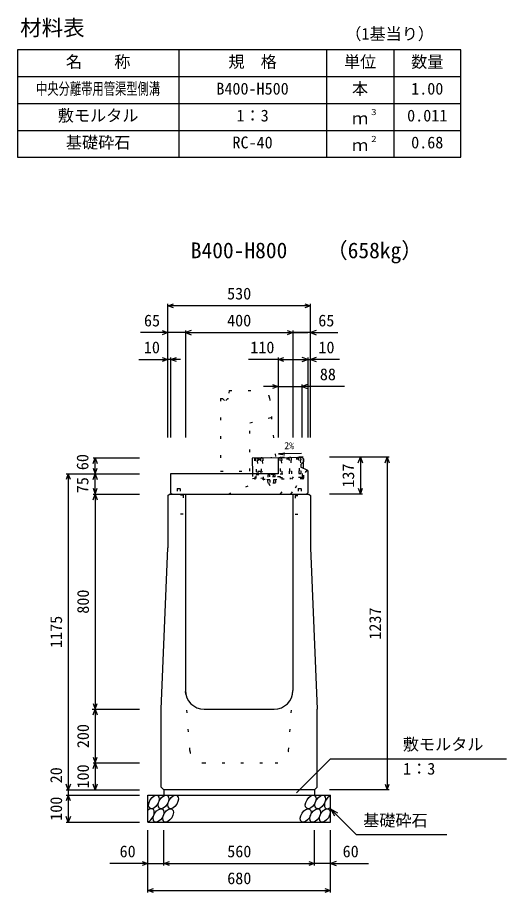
# Model space of a CAD drawing. Units: millimetres, scale not verified. Extents: x -12600 to 12600, y -5940 to 5940.
# Drawn here: x 3375 to 5195, y -640 to 2613 of the extents above; entities that cross this region are included whole.
import ezdxf
from ezdxf.enums import TextEntityAlignment as Align

# ---------------------------------------------------------------- set-up
doc = ezdxf.new("R2010")
doc.units = ezdxf.units.MM
doc.header["$LTSCALE"] = 40
doc.linetypes.add('DOTTED', pattern=[1.75, 0.25, -1.5])
for name, color, linetype, lineweight in [('0-0_DIM', 7, 'Continuous', 25), ('0-2_HATCH', 6, 'DOTTED', 25), ('0-3_HYO', 3, 'Continuous', 25), ('0-4_HYO2', 4, 'Continuous', 25), ('0-5_OUTLINE', 3, 'Continuous', 25), ('0-6_OUTLINE2', 4, 'DOTTED', 25), ('0-7_TXT', 7, 'Continuous', 25)]:
    doc.layers.add(name, color=color, linetype=linetype, lineweight=lineweight)
doc.styles.add('ＭＳ ゴシック', font='')
doc.styles.get('ＭＳ ゴシック').set_extended_font_data('MS Gothic')

msp = doc.modelspace()

# ---------------------------------------------------------------- linework, layer by layer
at = {"layer": '0-0_DIM'}
for p, q in [((3935, 1051.46), (3935, 1548.96)), ((4465, 1541.46), (3935, 1541.46)), ((4465, 1051.46), (4465, 1548.96)), ((3935, 1441.46), (3833.02, 1441.46)), ((4000, 1441.46), (3935, 1441.46)), ((4000, 1448.96), (4000, 1051.46)), ((4000, 1441.46), (4400, 1441.46)), ((4400, 1448.96), (4400, 1051.46)), ((4400, 1441.46), (4455, 1441.46)), ((4465, 1441.46), (4400, 1441.46)), ((4465, 1441.46), (4566.98, 1441.46)), ((3826.62, 1341.46), (3935, 1341.46)), ((3945, 1341.46), (3935, 1341.46)), ((3945, 1348.96), (3945, 1051.46)), ((3981.3, 1341.46), (3945, 1341.46)), ((4345, 1341.46), (4235, 1341.46)), ((4345, 1348.96), (4345, 1051.46)), ((4345, 1341.46), (4455, 1341.46)), ((4455, 1348.96), (4455, 1051.46)), ((4455, 1341.46), (4465, 1341.46)), ((4573.38, 1341.46), (4465, 1341.46)), ((4345, 1241.46), (4290, 1241.46)), ((4345, 1241.46), (4433, 1241.46)), ((4433, 1248.96), (4433, 1051.46)), ((4591.78, 1241.46), (4433, 1241.46)), ((3656.5, 976.46), (3829, 976.46)), ((3664, 916.46), (3664, 976.46)), ((4758.5, 978.46), (4536, 978.46)), ((4651, 978.46), (4651, 841.46)), ((4751, 978.46), (4751, -258.54)), ((3556.5, 916.46), (3829, 916.46)), ((3564, 916.46), (3564, -258.54)), ((3664, 841.46), (3664, 916.46)), ((3656.5, 841.46), (3829, 841.46)), ((4658.5, 841.46), (4536, 841.46)), ((3653.25, 41.46), (3825.75, 41.46)), ((3656.5, 41.46), (3829, 41.46)), ((3656.5, -158.54), (3829, -158.54)), ((3664, -158.54), (3664, -258.54)), ((4413.77, -269.35), (4540, -143.11)), ((4540, -143.11), (5194.81, -143.11)), ((3556.5, -258.54), (3829, -258.54)), ((3564, -258.54), (3564, -278.54)), ((4758.5, -258.54), (4536, -258.54)), ((3556.5, -278.54), (3829, -278.54)), ((3564, -278.54), (3564, -378.54)), ((4540, -328.54), (4635.76, -424.29)), ((4540, -328.54), (4565.98, -343.54)), ((4540, -328.54), (4555, -354.52)), ((3556.5, -378.54), (3829, -378.54)), ((3860, -639.9), (3860, -408.54)), ((3920, -539.9), (3920, -408.54)), ((4480, -539.9), (4480, -408.54)), ((4540, -639.9), (4540, -408.54)), ((4635.76, -424.29), (4973.31, -424.29)), ((3860, -532.4), (3718.21, -532.4)), ((3860, -532.4), (3920, -532.4)), ((3920, -532.4), (4480, -532.4)), ((4540, -532.4), (4480, -532.4)), ((4540, -532.4), (4681.79, -532.4)), ((3860, -632.4), (4540, -632.4))]:
    msp.add_line(p, q, dxfattribs=at)
for points in [[(3956.14, 1533.77), (3935, 1541.46), (3956.14, 1549.16)], [(4443.86, 1549.16), (4465, 1541.46), (4443.86, 1533.77)], [(3913.86, 1449.16), (3935, 1441.46), (3913.86, 1433.77)], [(4021.14, 1449.16), (4000, 1441.46), (4021.14, 1433.77)], [(4378.86, 1449.16), (4400, 1441.46), (4378.86, 1433.77)], [(4486.14, 1449.16), (4465, 1441.46), (4486.14, 1433.77)], [(3913.86, 1349.16), (3935, 1341.46), (3913.86, 1333.77)], [(3966.14, 1333.77), (3945, 1341.46), (3966.14, 1349.16)], [(4366.14, 1333.77), (4345, 1341.46), (4366.14, 1349.16)], [(4433.86, 1333.77), (4455, 1341.46), (4433.86, 1349.16)], [(4486.14, 1349.16), (4465, 1341.46), (4486.14, 1333.77)], [(4323.86, 1249.16), (4345, 1241.46), (4323.86, 1233.77)], [(4454.14, 1249.16), (4433, 1241.46), (4454.14, 1233.77)], [(3656.3, 955.32), (3664, 976.46), (3671.7, 955.32)], [(4643.3, 957.32), (4651, 978.46), (4658.7, 957.32)], [(4743.3, 957.32), (4751, 978.46), (4758.7, 957.32)], [(3571.7, 895.32), (3564, 916.46), (3556.3, 895.32)], [(3656.3, 937.61), (3664, 916.46), (3671.7, 937.61)], [(3656.3, 895.32), (3664, 916.46), (3671.7, 895.32)], [(3656.3, 862.61), (3664, 841.46), (3671.7, 862.61)], [(4643.3, 862.61), (4651, 841.46), (4658.7, 862.61)], [(3656.3, 820.32), (3664, 841.46), (3671.7, 820.32)], [(3664, 841.46), (3664, 41.46), (3664, -158.54)], [(3656.3, 62.61), (3664, 41.46), (3671.7, 62.61)], [(3656.3, 20.32), (3664, 41.46), (3671.7, 20.32)], [(3656.3, -137.39), (3664, -158.54), (3671.7, -137.39)], [(3656.3, -179.68), (3664, -158.54), (3671.7, -179.68)], [(3571.7, -237.39), (3564, -258.54), (3556.3, -237.39)], [(3671.7, -237.39), (3664, -258.54), (3656.3, -237.39)], [(4743.3, -237.39), (4751, -258.54), (4758.7, -237.39)], [(3571.7, -299.68), (3564, -278.54), (3556.3, -299.68)], [(3571.7, -357.39), (3564, -378.54), (3556.3, -357.39)], [(3838.86, -524.71), (3860, -532.4), (3838.86, -540.1)], [(3941.14, -540.1), (3920, -532.4), (3941.14, -524.71)], [(4458.86, -524.71), (4480, -532.4), (4458.86, -540.1)], [(4561.14, -524.71), (4540, -532.4), (4561.14, -540.1)], [(3881.14, -640.1), (3860, -632.4), (3881.14, -624.71)], [(4518.86, -624.71), (4540, -632.4), (4518.86, -640.1)]]:
    msp.add_lwpolyline(points, dxfattribs=at)
at = {"layer": '0-2_HATCH'}
for p, q in [((4428.69, 977.56), (4261.72, 974.38)), ((4438.68, 978.25), (4345, 976.46)), ((4351.04, 976.08), (4352.47, 901.09)), ((4386.37, 976.75), (4358.15, 970.21)), ((4421.69, 977.42), (4393.48, 970.89)), ((4435.54, 907.17), (4434.18, 978.16)), ((4439, 961.56), (4438.68, 978.25)), ((4259.24, 894.82), (4257.72, 974.8)), ((4280.39, 974.73), (4268.77, 972.04)), ((4280.5, 968.73), (4268.84, 968.51)), ((4287.39, 974.87), (4288.81, 899.88)), ((4386.48, 970.75), (4358.15, 970.21)), ((4421.81, 971.43), (4393.48, 970.89)), ((4263.15, 899.39), (4262.68, 924.39)), ((4262.87, 914.39), (4288.53, 914.88)), ((4310, 914.14), (4307.54, 912.22)), ((4307.7, 904.72), (4307.54, 912.22)), ((4307.94, 912.57), (4310, 914.14)), ((4331.25, 914.58), (4310, 914.14)), ((4313.94, 904.85), (4313.79, 912.35)), ((4327.69, 905.13), (4327.54, 912.63)), ((4333.37, 913.09), (4331.25, 914.58)), ((4333.94, 905.26), (4333.79, 912.76)), ((4352.18, 916.09), (4429.84, 917.57)), ((4429.65, 927.57), (4430.12, 902.57)), ((4440.15, 901.26), (4439.47, 936.63)), ((4431.12, 902.59), (4259.15, 899.31)), ((4437.21, 898.2), (4259.24, 894.82)), ((4352.38, 905.59), (4288.73, 904.38)), ((4304.46, 895.68), (4337.46, 896.31)), ((4307.37, 881.73), (4307.14, 894.23)), ((4335.08, 882.26), (4307.37, 881.73)), ((4333.94, 905.26), (4307.7, 904.72)), ((4314.06, 894.36), (4314.3, 881.86)), ((4327.92, 894.62), (4328.15, 882.13)), ((4334.84, 894.76), (4335.08, 882.26)), ((4337.46, 896.31), (4337.49, 894.81)), ((4389.13, 901.79), (4389.21, 897.29))]:
    msp.add_line(p, q, dxfattribs=at)
at = {"layer": '0-2_HATCH', "linetype": 'Continuous'}
msp.add_line((4439.47, 936.63), (4439, 961.56), dxfattribs=at)
msp.add_lwpolyline([(4345, 976.46), (4248.72, 974.63), (4249.82, 916.46)], dxfattribs=at)
at = {"layer": '0-2_HATCH'}
for points in [[(4321.21, 975.51), (4320.7, 976.2), (4317.7, 976.14), (4317.21, 975.43)], [(4356.54, 976.18), (4356.03, 976.87), (4353.03, 976.82), (4352.54, 976.11)], [(4358.04, 976.21), (4358.23, 966.21), (4356.73, 966.18), (4357.49, 926.19), (4358.99, 926.22), (4359.18, 916.22)], [(4387.51, 916.76), (4387.32, 926.76), (4388.82, 926.79), (4388.06, 966.78), (4386.56, 966.75), (4386.37, 976.75)], [(4391.87, 976.86), (4391.35, 977.55), (4388.35, 977.49), (4387.87, 976.78)], [(4393.37, 976.88), (4393.56, 966.89), (4392.06, 966.86), (4392.82, 926.86), (4394.32, 926.89), (4394.51, 916.9)], [(4422.84, 917.43), (4422.65, 927.43), (4424.15, 927.46), (4423.39, 967.45), (4421.89, 967.43), (4421.69, 977.42)], [(4427.19, 977.53), (4426.68, 978.22), (4423.68, 978.16), (4423.19, 977.45)], [(4428.69, 977.56), (4428.88, 967.56), (4427.38, 967.53), (4428.15, 927.54), (4429.65, 927.57)], [(4262.68, 924.39), (4264.18, 924.41), (4263.41, 964.41), (4261.91, 964.38), (4261.72, 974.38)], [(4267.22, 974.48), (4266.71, 975.17), (4263.71, 975.12), (4263.22, 974.41)], [(4268.72, 974.51), (4268.91, 964.51), (4267.41, 964.48), (4268.18, 924.49), (4269.67, 924.52), (4269.87, 914.52)], [(4281.53, 914.74), (4281.34, 924.74), (4282.84, 924.77), (4282.08, 964.76), (4280.58, 964.73), (4280.39, 974.73)], [(4285.89, 974.84), (4285.37, 975.53), (4282.37, 975.47), (4281.89, 974.76)], [(4287.58, 964.87), (4286.08, 964.84), (4286.84, 924.85), (4288.34, 924.87)], [(4351.99, 926.09), (4353.49, 926.12), (4352.73, 966.11), (4351.23, 966.08)], [(4249.82, 916.46), (4250.14, 899.64), (4259.14, 899.81)], [(4337.49, 894.81), (4304.49, 894.18), (4304.46, 895.68)]]:
    msp.add_lwpolyline(points, dxfattribs=at)
for centre, radius, start, end in [((4310.73, 909), 4.53, 47.57461, 134.78335), ((4321.04, 894.21), 19.53, 70.56972, 111.78823), ((4330.73, 909.41), 4.53, 47.57461, 134.78335), ((4321.23, 881.99), 11, 181.09113, 1.09113), ((4431.04, 907.09), 4.5, 271.09113, 1.09113), ((4437.15, 901.2), 3, 271.09113, 1.09113)]:
    msp.add_arc(centre, radius, start, end, dxfattribs=at)
at = {"layer": '0-2_HATCH', "linetype": 'Continuous'}
for centre in [(3882.89, -303.54), (3918.37, -303.54), (3953.84, -303.54), (4466.05, -303.54), (4501.52, -303.54), (3899.77, -353.54), (3935.25, -353.54), (4447.45, -353.54), (4482.93, -353.54), (4518.41, -353.54)]:
    msp.add_ellipse(centre, major_axis=(14.54, 23.54), ratio=0.5792, dxfattribs=at)
for centre, start_param, end_param in [((4537, -303.54), 0.6666252, 4.1103269), ((3864.3, -353.54), 3.7419964, 7.318141)]:
    msp.add_ellipse(centre, major_axis=(14.54, 23.54), ratio=0.5792, start_param=start_param, end_param=end_param, dxfattribs=at)
at = {"layer": '0-3_HYO'}
for p, q in [((3975, 2493.36), (3975, 2093.36)), ((4525, 2493.36), (4525, 2093.36)), ((4775, 2493.36), (4775, 2093.36)), ((3375, 2393.36), (5025, 2393.36))]:
    msp.add_line(p, q, dxfattribs=at)
msp.add_lwpolyline([(3375, 2093.36), (5025, 2093.36), (5025, 2493.36), (3375, 2493.36)], close=True, dxfattribs=at)
at = {"layer": '0-4_HYO2'}
for p, q in [((3375, 2293.36), (5025, 2293.36)), ((3375, 2193.36), (5025, 2193.36))]:
    msp.add_line(p, q, dxfattribs=at)
at = {"layer": '0-5_OUTLINE', "linetype": 'DOTTED'}
for p, q in [((4163, 1226.46), (4160, 1196.46)), ((4163, 1226.46), (4282.85, 1226.46)), ((4130, 1196.46), (4130, 926.46)), ((4158, 1196.46), (4148, 1186.46)), ((4158, 1196.46), (4160, 1196.46)), ((4312.7, 1199.45), (4340, 926.46)), ((4130, 926.46), (4340, 926.46))]:
    msp.add_line(p, q, dxfattribs=at)
at = {"layer": '0-5_OUTLINE'}
for p, q in [((4345, 976.46), (4433.14, 978.14)), ((4345, 976.46), (4345, 916.46)), ((4433.14, 978.14), (4439, 972.4)), ((4430, 951.56), (4439, 961.56)), ((4430, 951.56), (4430, 941.56)), ((4439, 972.4), (4439, 961.56)), ((4345, 916.46), (3945, 916.46)), ((3945, 916.46), (3945, 846.46)), ((4455, 928.56), (4430, 941.56)), ((4455, 928.56), (4455, 846.46)), ((3945, 846.46), (3950, 841.46)), ((4450, 841.46), (4455, 846.46)), ((3935, 835.46), (3941, 841.46)), ((3935, 835.46), (3935, 641.46)), ((3941, 841.46), (4459, 841.46)), ((4000, 841.46), (4000, 111.46)), ((4400, 841.46), (4400, 111.46)), ((4459, 841.46), (4465, 835.46)), ((4465, 835.46), (4465, 641.46)), ((3910, 41.46), (3935, 641.46)), ((4465, 641.46), (4490, 41.46)), ((3910, -248.54), (3910, 41.46)), ((4070, 41.46), (4330, 41.46)), ((4490, -248.54), (4490, 41.46)), ((3910, -248.54), (3920, -258.54)), ((4480, -258.54), (3920, -258.54)), ((3920, -258.54), (3920, -278.54)), ((4480, -258.54), (4490, -248.54)), ((4480, -258.54), (4480, -278.54)), ((3860, -278.54), (4540, -278.54)), ((3860, -378.54), (3860, -278.54)), ((4540, -378.54), (4540, -278.54)), ((3860, -378.54), (4540, -378.54))]:
    msp.add_line(p, q, dxfattribs=at)
at = {"layer": '0-5_OUTLINE', "linetype": 'DOTTED'}
msp.add_lwpolyline([(4130, 1196.46), (4138, 1196.46), (4148, 1186.46)], dxfattribs=at)
msp.add_arc((4282.85, 1196.46), 30, 5.71059, 90, dxfattribs=at)
at = {"layer": '0-5_OUTLINE'}
for centre, start, end in [((4070, 111.46), 180, 270), ((4330, 111.46), 270, 0)]:
    msp.add_arc(centre, 70, start, end, dxfattribs=at)
at = {"layer": '0-6_OUTLINE2'}
for p, q in [((4353.79, 841.62), (4430, 941.56)), ((4451.33, 930.47), (4394.19, 841.62)), ((4159.88, 841.46), (4291.23, 895.42)), ((4392.8, 841.46), (4440.12, 902.76)), ((3969, 861.96), (3981, 861.96)), ((3969, 861.96), (3969, 836.96)), ((3981, 861.96), (3981, 836.96)), ((4419, 861.46), (4431, 861.46)), ((4419, 861.46), (4419, 836.46)), ((4431, 861.46), (4431, 836.46)), ((3992, 836.96), (3936.5, 836.96)), ((3992, 836.96), (3992, 766.96)), ((4408, 836.46), (4464, 836.46)), ((4408, 836.46), (4408, 766.46)), ((3992, 766.96), (3935, 766.96)), ((4408, 766.46), (4465, 766.46)), ((4016.57, -112.23), (4000, 111.46)), ((4383.43, -112.23), (4400, 111.46)), ((4066.43, -158.54), (4333.57, -158.54))]:
    msp.add_line(p, q, dxfattribs=at)
msp.add_lwpolyline([(4240, 926.46), (4240, 1106.25), (4319.61, 1126.38)], dxfattribs=at)
for centre, start, end in [((4066.43, -108.54), 184.23639, 270), ((4333.57, -108.54), 270, 355.76361)]:
    msp.add_arc(centre, 50, start, end, dxfattribs=at)
at = {"layer": '0-7_TXT'}
msp.add_line((4346.72, 990.4), (4370.44, 986.72), dxfattribs=at)
msp.add_lwpolyline([(4431.28, 992.14), (4346.72, 990.4), (4370.27, 995.05)], dxfattribs=at)

# ---------------------------------------------------------------- texts
at = {"layer": '0-0_DIM', "style": 'ＭＳ ゴシック'}
for s, p in [('530', (4155, 1551.46)), ('65', (3845.68, 1451.46)), ('400', (4155, 1451.46)), ('65', (4494.32, 1451.46)), ('10', (3845.16, 1351.46)), ('110', (4241.29, 1351.46)), ('10', (4494.84, 1351.46)), ('88', (4500.19, 1251.46)), ('敷モルタル', (4808.94, -124.38)), ('1：3', (4809.94, -215.07)), ('基礎砕石', (4661.32, -407.12)), ('60', (3755, -522.4)), ('560', (4155.53, -522.4)), ('60', (4585, -522.4)), ('680', (4155.53, -622.4))]:
    msp.add_text(s, height=43.99, dxfattribs=at).set_placement(p, align=Align.BOTTOM_LEFT)
for s, p in [('60', (3652.16, 930.08)), ('137', (4641, 864.96)), ('75', (3652.16, 844.32)), ('800', (3654, 396.46)), ('1237', (4741, 299.96)), ('1175', (3554, 268.96)), ('200', (3654, -103.54)), ('20', (3554, -234.22)), ('100', (3654, -253.54)), ('100', (3554, -373.54))]:
    msp.add_text(s, height=43.99, rotation=90, dxfattribs=at).set_placement(p, align=Align.BOTTOM_LEFT)
at = {"layer": '0-7_TXT', "style": 'ＭＳ ゴシック'}
for s, height, p in [('材料表', 58.65, (3385, 2528.36)), ('（1基当り）', 43.99, (4595, 2517.36)), ('名\u3000\u3000称', 43.99, (3555, 2413.36)), ('規\u3000格', 43.99, (4160, 2413.36)), ('単位', 43.99, (4590, 2413.36)), ('数量', 43.99, (4840, 2413.36)), ('本', 43.99, (4620, 2313.36)), ('B400-H500', 43.99, (4115, 2313.36)), ('1.00', 43.99, (4840, 2313.36)), ('敷モルタル', 43.99, (3525, 2213.36)), ('1：3', 43.99, (4190, 2213.36)), ('ｍ', 43.99, (4620, 2203.36)), ('３', 21.99, (4685.54, 2243.73)), ('0.011', 43.99, (4825, 2213.36)), ('基礎砕石', 43.99, (3555, 2113.36)), ('RC-40', 43.99, (4175, 2113.36)), ('ｍ', 43.99, (4620, 2103.36)), ('２', 21.99, (4685.54, 2143.73)), ('0.68', 43.99, (4840, 2113.36)), ('B400-H800', 58.65, (4020, 1700.44)), ('（658kg）', 58.65, (4523.7, 1700.44)), ('2%', 26.39, (4368.18, 1000.21))]:
    msp.add_text(s, height=height, dxfattribs=at).set_placement(p, align=Align.BOTTOM_LEFT)
at = {"layer": '0-7_TXT', "style": 'ＭＳ ゴシック', "width": 0.7}
msp.add_text('中央分離帯用管渠型側溝', height=43.99, dxfattribs=at).set_placement((3444, 2313.36), align=Align.BOTTOM_LEFT)

doc.saveas('drawing.dxf')
